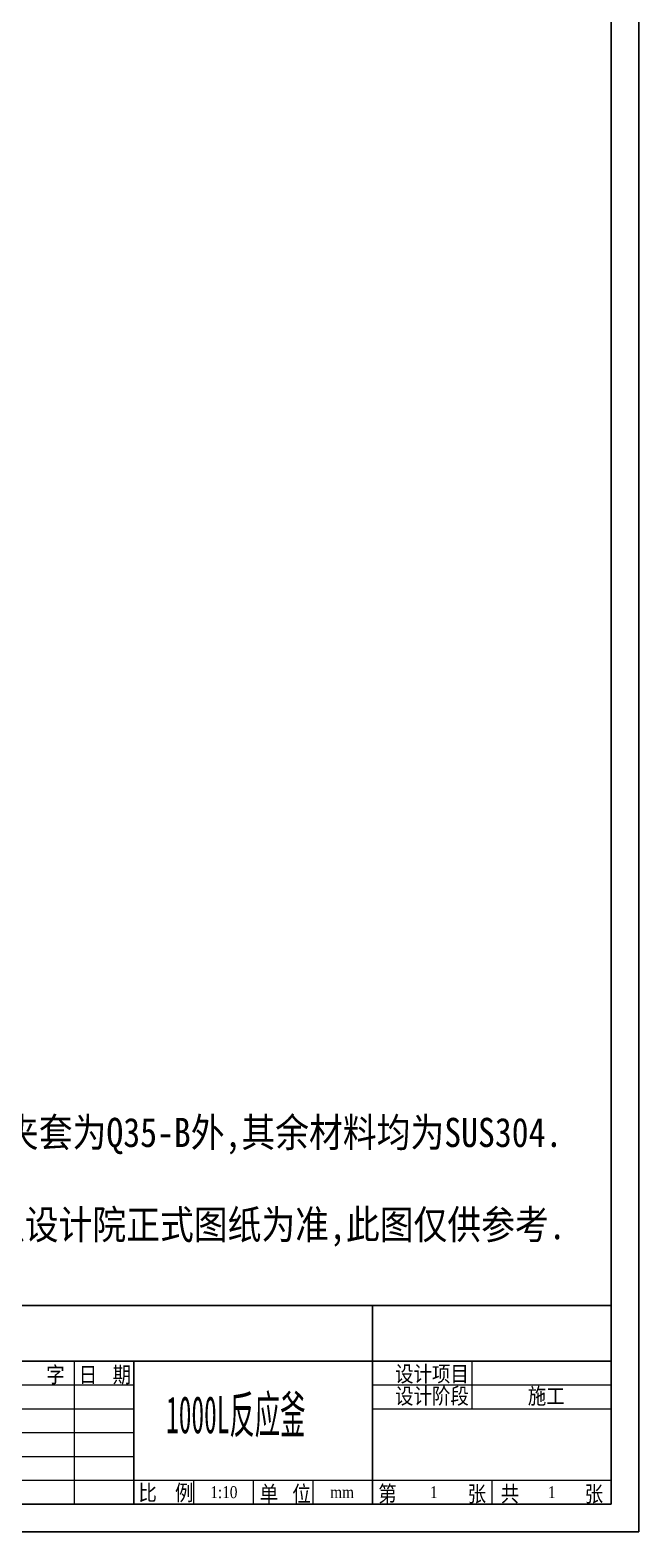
# Model space of a CAD drawing. Header units: millimetres. Extents: x 26918 to 78580, y -35580 to -8334.
# Drawn here: x 29306 to 30697, y -13685 to -10249 of the extents above; entities that cross this region are included whole.
import ezdxf

# ---------------------------------------------------------------- set-up
doc = ezdxf.new("R2010")
doc.units = ezdxf.units.MM
doc.header["$MEASUREMENT"] = 0
doc.layers.get('0').update_dxf_attribs({"lineweight": 20})
doc.layers.add('LAYERDIM', color=1, linetype='Continuous')
doc.layers.add('MAINLINE', color=3, linetype='Continuous')
doc.styles.add('STYLE1', font='TIMES.TTF', dxfattribs={"height": 18})
doc.styles.add('STYLE2', font='SIMHEI.TTF', dxfattribs={"width": 0.85})

msp = doc.modelspace()

# ---------------------------------------------------------------- linework, layer by layer
for p, q in [((29406.7, -13293.9), (29406.7, -13621)), ((29406.7, -13293.9), (29406.7, -13621)), ((30315.5, -13293.9), (30315.5, -13402.9)), ((28997.7, -13348.4), (29543, -13348.4)), ((28997.7, -13348.4), (29543, -13348.4)), ((30088.3, -13348.4), (30633.6, -13348.4)), ((28997.7, -13402.9), (29543, -13402.9)), ((28997.7, -13402.9), (29543, -13402.9)), ((30088.3, -13402.9), (30633.6, -13402.9)), ((28997.7, -13457.4), (29543, -13457.4)), ((28997.7, -13457.4), (29543, -13457.4)), ((28997.7, -13512), (29543, -13512)), ((28997.7, -13512), (29543, -13512)), ((28997.7, -13566.5), (30633.6, -13566.5)), ((28997.7, -13566.5), (30633.6, -13566.5)), ((29679.3, -13566.5), (29679.3, -13621)), ((29679.3, -13566.5), (29679.3, -13621)), ((29815.6, -13566.5), (29815.6, -13621)), ((29815.6, -13566.5), (29815.6, -13621)), ((29952, -13566.5), (29952, -13621)), ((29952, -13566.5), (29952, -13621)), ((30360.9, -13566.5), (30360.9, -13621)), ((30360.9, -13566.5), (30360.9, -13621))]:
    msp.add_line(p, q)
at = {"layer": 'LAYERDIM'}
for p, q in [((30697.2, -13684.7), (30697.2, -8334.4)), ((26918.3, -13684.7), (30697.2, -13684.7))]:
    msp.add_line(p, q, dxfattribs=at)
at = {"layer": 'MAINLINE'}
for p, q in [((30633.6, -13621), (30633.6, -8398)), ((30633.6, -13166.6), (28997.7, -13166.6)), ((30633.6, -13166.6), (28997.7, -13166.6)), ((30633.6, -13166.6), (28997.7, -13166.6)), ((30633.6, -13166.6), (28997.7, -13166.6)), ((30633.6, -13166.6), (30088.3, -13166.6)), ((30633.6, -13166.6), (30088.3, -13166.6)), ((30088.3, -13166.6), (30088.3, -13621)), ((30088.3, -13166.6), (30088.3, -13621)), ((28997.7, -13293.9), (30633.6, -13293.9)), ((28997.7, -13293.9), (30633.6, -13293.9)), ((29543, -13293.9), (29543, -13621)), ((29543, -13293.9), (29543, -13621)), ((27077.4, -13621), (30633.6, -13621))]:
    msp.add_line(p, q, dxfattribs=at)

# ---------------------------------------------------------------- texts
at = {"style": 'STYLE1', "width": 0.85}
for s, height, p in [('字', 36.4, (29342.7, -13343.1)), ('字', 36.4, (29342.7, -13343.1)), ('日', 36.4, (29417, -13343.1)), ('日', 36.4, (29417, -13343.1)), ('期', 36.4, (29494.4, -13343.1)), ('设计项目', 36.35, (30139.9, -13341.3)), ('设计阶段', 36.35, (30139.9, -13391.8)), ('施工', 36.35, (30443.2, -13391.8)), ('比', 36.4, (29553.3, -13613)), ('例', 36.4, (29636.9, -13613)), ('1:10', 27.26, (29717.5, -13607.3)), ('单', 36.4, (29830.6, -13615.5)), ('位', 36.4, (29905, -13615.5)), ('mm', 27.26, (29991.6, -13607.3)), ('第', 36.4, (30101.4, -13615.5)), ('1', 27.3, (30219.6, -13607.3)), ('张', 36.4, (30305.8, -13615.5)), ('共', 36.4, (30381.3, -13615.5)), ('1', 27.3, (30489.4, -13607.3)), ('张', 36.4, (30573.3, -13615.5))]:
    msp.add_text(s, height=height, dxfattribs=at).set_placement(p)
at = {"layer": 'MAINLINE', "style": 'STYLE2'}
for s, height, width, p in [('本设备除夹套为Q35-B外,其余材料均为SUS304.', 66.647, 0.85, (28939.3, -12804.1)), ('本设备正式图纸以设计院正式图纸为准,此图仅供参考.', 66.647, 0.85, (28675.4, -13015)), ('1000L反应釜', 85, 0.5, (29616.7, -13458.9))]:
    msp.add_text(s, height=height, dxfattribs=dict(at, width=width)).set_placement(p)

doc.saveas('drawing.dxf')
